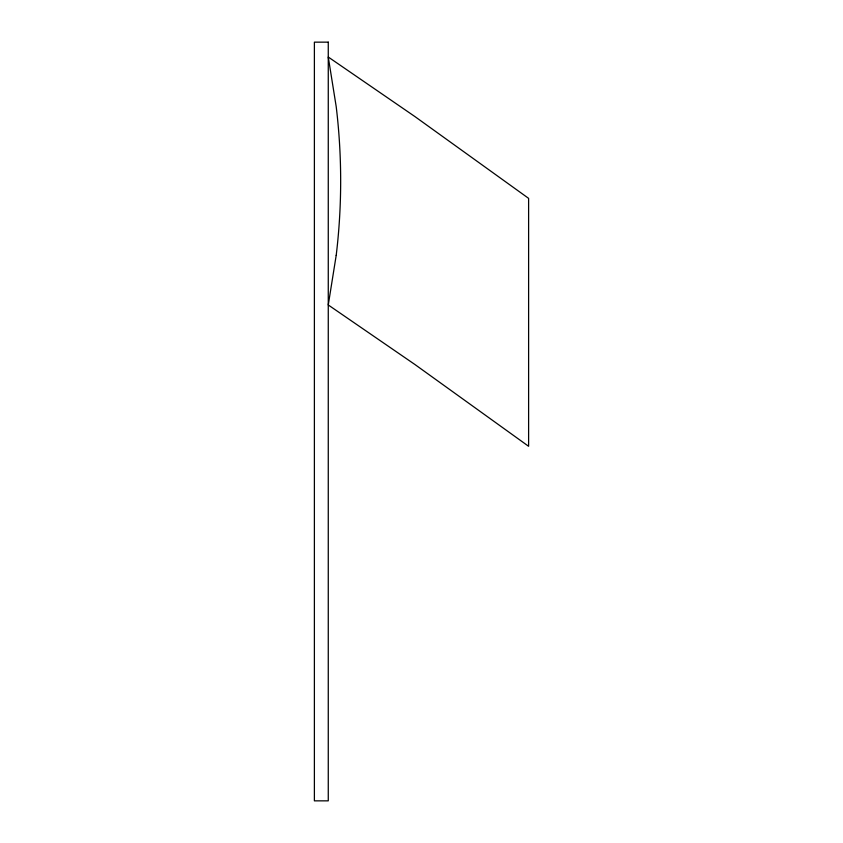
<?xml version="1.0" encoding="UTF-8"?>
<svg xmlns="http://www.w3.org/2000/svg" width="843" height="843" viewBox="0 0 843 843"><rect width="100%" height="100%" fill="white"/><g stroke="black" fill="none" stroke-linecap="round" stroke-linejoin="round"><path stroke-width="1.26" d="M336.199 255.376L328.264 304.966L414.872 364.471L528.614 446.295L528.614 198.358L414.872 116.534L328.264 57.029L336.199 106.618A622.334 622.334 0 0 1 336.199 255.376M328.264 42.15L314.386 42.15L314.386 800.85L328.264 800.85L328.264 42.15"/></g></svg>
